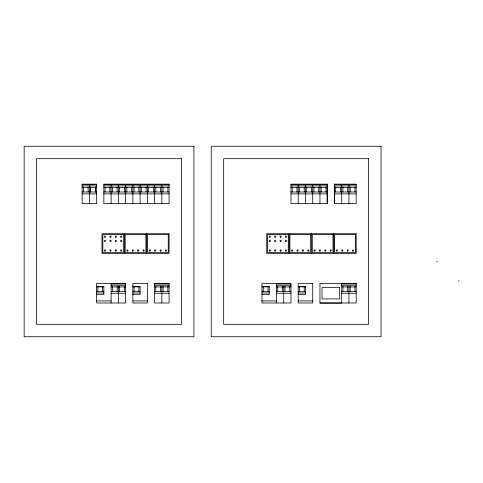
<?xml version="1.0" encoding="UTF-8"?>
<svg xmlns="http://www.w3.org/2000/svg" width="483" height="483" viewBox="0 0 483 483"><rect width="100%" height="100%" fill="white"/><g stroke="black" fill="none" stroke-linecap="round" stroke-linejoin="round"><path stroke-width="0.72" d="M90.611 186.939L90.611 191.993L90.611 187.096M95.374 186.939L95.374 191.993L95.374 187.096M327.202 203.609L327.202 184.15L290.971 184.15L290.971 203.609L327.202 203.609L327.202 184.15M334.447 203.609L334.447 184.15L356.188 184.15L356.188 203.609L334.447 203.609L334.447 184.15M82.122 184.554L96.618 184.554M103.863 184.554L169.08 184.554M290.971 184.554L327.202 184.554M334.447 184.554L356.188 184.554M82.122 185.883L96.618 185.883M103.863 185.883L169.08 185.883M290.971 185.883L327.202 185.883M334.447 185.883L356.188 185.883M82.122 187.549L96.618 187.549M103.863 187.549L169.08 187.549M290.971 187.549L327.202 187.549M334.447 187.549L356.188 187.549M82.122 191.993L96.618 191.993M103.863 191.993L169.08 191.993M290.971 191.993L327.202 191.993M334.447 191.993L356.188 191.993M82.122 193.882L96.618 193.882M103.863 193.882L169.08 193.882M290.971 193.882L327.202 193.882M334.447 193.882L356.188 193.882M436.487 261.78L437.314 261.78M341.698 283.533L356.188 283.533M111.108 283.938L125.604 283.938M154.59 283.938L169.08 283.938M276.475 283.938L290.971 283.938M341.698 283.938L356.188 283.938M111.108 285.266L125.604 285.266M154.59 285.266L169.08 285.266M276.475 285.266L290.971 285.266M341.698 285.266L356.188 285.266M96.618 286.437L103.863 286.437L103.863 294.449L96.618 294.449M132.849 286.437L140.094 286.437L140.094 294.449L132.849 294.449M261.985 286.437L269.23 286.437L269.23 294.449L261.985 294.449M298.216 286.437L305.461 286.437L305.461 294.449L298.216 294.449M96.618 286.866L103.863 286.866M132.849 286.866L140.094 286.866M261.985 286.866L269.23 286.866M298.216 286.866L305.461 286.866M111.108 286.932L125.604 286.932M154.59 286.932L169.08 286.932M276.475 286.932L290.971 286.932M341.698 286.932L356.188 286.932M96.618 291.309L103.863 291.309M132.849 291.309L140.094 291.309M261.985 291.309L269.23 291.309M298.216 291.309L305.461 291.309M111.108 291.376L125.604 291.376M154.59 291.376L169.08 291.376M276.475 291.376L290.971 291.376M341.698 291.376L356.188 291.376M96.618 292.976L103.863 292.976M132.849 292.976L140.094 292.976M261.985 292.976L269.23 292.976M298.216 292.976L305.461 292.976M111.108 293.259L125.604 293.259M154.59 293.259L169.08 293.259M276.475 293.259L290.971 293.259M341.698 293.259L356.188 293.259M96.618 300.921L111.108 300.921M132.849 300.921L147.345 300.921M261.985 300.921L276.475 300.921M298.216 300.921L312.712 300.921M319.957 302.992L356.188 302.992L356.188 283.424L319.957 283.424L319.957 303.064L341.698 303.064L341.698 283.424M458.85 280.587L458.85 281.42M354.945 186.939L354.945 191.993M354.945 286.322L354.945 291.376M350.187 186.939L350.187 191.993M350.187 286.322L350.187 291.376M348.943 184.409L348.943 203.609M348.943 286.479L348.943 302.992M347.7 186.939L347.7 191.993M347.7 286.322L347.7 291.376M342.936 186.939L342.936 191.993M342.936 286.322L342.936 291.376M341.698 184.409L341.698 203.609M340.455 186.939L340.455 191.993M335.691 186.939L335.691 191.993M333.831 233.736L333.831 253.376M325.959 186.939L325.959 191.993M321.201 186.939L321.201 191.993M319.957 184.409L319.957 203.609M318.714 186.939L318.714 191.993M313.95 186.939L313.95 191.993M312.712 184.409L312.712 203.609M311.469 186.939L311.469 191.993M311.469 233.736L311.469 253.376M306.705 186.939L306.705 191.993M305.461 184.409L305.461 203.609M304.224 186.939L304.224 191.993M304.224 286.866L304.224 291.291M299.46 186.939L299.46 191.993M299.46 286.866L299.46 291.291M298.216 184.409L298.216 203.609M296.973 186.939L296.973 191.993M292.215 186.939L292.215 191.993M289.728 286.322L289.728 291.376M289.106 233.736L289.106 253.376M284.964 286.322L284.964 291.376M283.726 286.479L283.726 302.992M282.483 286.322L282.483 291.376M277.719 286.322L277.719 291.376M276.475 283.533L276.475 302.992M267.987 286.866L267.987 291.291M263.229 286.866L263.229 291.291M167.843 186.939L167.843 191.993M167.843 286.322L167.843 291.376M163.079 186.939L163.079 191.993M163.079 286.322L163.079 291.376M161.835 184.409L161.835 203.609M161.835 286.479L161.835 302.992M160.591 186.939L160.591 191.993M160.591 286.322L160.591 291.376M155.834 186.939L155.834 191.993M155.834 286.322L155.834 291.376M154.59 184.409L154.59 203.609M153.346 186.939L153.346 191.993M148.583 186.939L148.583 191.993M147.345 184.409L147.345 203.609M146.723 233.736L146.723 253.376M146.101 186.939L146.101 191.993M141.338 186.939L141.338 191.993M140.094 184.409L140.094 203.609M138.856 186.939L138.856 191.993M138.856 286.866L138.856 291.291M134.093 186.939L134.093 191.993M134.093 286.866L134.093 291.291M132.849 184.409L132.849 203.609M131.605 186.939L131.605 191.993M126.842 186.939L126.842 191.993M125.604 184.409L125.604 203.609M124.36 186.939L124.36 191.993M124.36 233.736L124.36 253.376M124.36 286.322L124.36 291.376M119.597 186.939L119.597 191.993M119.597 286.322L119.597 291.376M118.353 184.409L118.353 203.609M118.353 286.479L118.353 302.992M117.115 186.939L117.115 191.993M117.115 286.322L117.115 291.376M112.352 186.939L112.352 191.993M112.352 286.322L112.352 291.376M111.108 184.409L111.108 203.609M111.108 283.533L111.108 302.992M109.864 186.939L109.864 191.993M105.107 186.939L105.107 191.993M102.619 286.866L102.619 291.291M97.856 286.866L97.856 291.291M89.367 184.409L89.367 203.609M88.129 186.939L88.129 191.993M83.366 186.939L83.366 191.993M193.931 146.258L24.15 146.258L24.15 336.742L193.931 336.742L193.931 146.258M381.033 146.258L211.258 146.258L211.258 336.742L381.033 336.742L381.033 146.258M181.505 158.684L36.575 158.684L36.575 324.316L181.505 324.316L181.505 158.684M368.614 158.684L223.677 158.684L223.677 324.316L368.614 324.316L368.614 158.684M96.618 184.15L82.122 184.15L82.122 203.609L96.618 203.609L96.618 184.15M169.08 184.15L103.863 184.15L103.863 203.609L169.08 203.609L169.08 184.15M169.08 233.736L101.998 233.736L101.998 253.376L169.08 253.376L169.08 233.736M356.188 233.736L266.749 233.736L266.749 253.376L356.188 253.376L356.188 233.736M123.533 234.563L102.825 234.563L102.825 252.549L123.533 252.549L123.533 234.563M145.89 234.563L125.188 234.563L125.188 252.549L145.89 252.549L145.89 234.563M168.253 234.563L147.55 234.563L147.55 252.549L168.253 252.549L168.253 234.563M288.279 234.563L267.576 234.563L267.576 252.549L288.279 252.549L288.279 234.563M310.641 234.563L289.933 234.563L289.933 252.549L310.641 252.549L310.641 234.563M332.998 234.563L312.296 234.563L312.296 252.549L332.998 252.549L332.998 234.563M355.361 234.563L334.659 234.563L334.659 252.549L355.361 252.549L355.361 234.563M125.604 283.533L96.618 283.533L96.618 302.992L125.604 302.992L125.604 283.533M147.345 283.533L132.849 283.533L132.849 302.992L147.345 302.992L147.345 283.533M169.08 283.533L154.59 283.533L154.59 302.992L169.08 302.992L169.08 283.533M290.971 283.533L261.985 283.533L261.985 302.992L290.971 302.992L290.971 283.533M312.712 283.533L298.216 283.533L298.216 302.992L312.712 302.992L312.712 283.533M339.627 287.566L322.028 287.566L322.028 298.923L339.627 298.923L339.627 287.566M110.178 241.313A0.622 0.622 0 0 0 111.108 240.776A0.622 0.622 0 0 0 110.178 240.238A0.622 0.622 0 0 0 110.178 241.313M104.793 241.313A0.622 0.622 0 0 0 105.729 240.776A0.622 0.622 0 0 0 104.793 240.238A0.622 0.622 0 0 0 104.793 241.313M115.564 241.313A0.622 0.622 0 0 0 116.494 240.776A0.622 0.622 0 0 0 115.564 240.238A0.622 0.622 0 0 0 115.564 241.313M120.943 241.313A0.622 0.622 0 0 0 121.873 240.776A0.622 0.622 0 0 0 120.943 240.238A0.622 0.622 0 0 0 120.943 241.313M120.943 237.171A0.622 0.622 0 0 0 121.873 236.634A0.622 0.622 0 0 0 120.943 236.096A0.622 0.622 0 0 0 120.943 237.171M115.564 237.171A0.622 0.622 0 0 0 116.494 236.634A0.622 0.622 0 0 0 115.564 236.096A0.622 0.622 0 0 0 115.564 237.171M110.178 237.171A0.622 0.622 0 0 0 111.108 236.634A0.622 0.622 0 0 0 110.178 236.096A0.622 0.622 0 0 0 110.178 237.171M104.793 237.171A0.622 0.622 0 0 0 105.729 236.634A0.622 0.622 0 0 0 104.793 236.096A0.622 0.622 0 0 0 104.793 237.171M120.943 251.015A0.622 0.622 0 0 0 121.873 250.478A0.622 0.622 0 0 0 120.943 249.94A0.622 0.622 0 0 0 120.943 251.015M115.564 251.015A0.622 0.622 0 0 0 116.494 250.478A0.622 0.622 0 0 0 115.564 249.94A0.622 0.622 0 0 0 115.564 251.015M110.178 251.015A0.622 0.622 0 0 0 111.108 250.478A0.622 0.622 0 0 0 110.178 249.94A0.622 0.622 0 0 0 110.178 251.015M104.793 251.015A0.622 0.622 0 0 0 105.729 250.478A0.622 0.622 0 0 0 104.793 249.94A0.622 0.622 0 0 0 104.793 251.015M165.663 251.015A0.622 0.622 0 0 0 166.599 250.478A0.622 0.622 0 0 0 165.663 249.94A0.622 0.622 0 0 0 165.663 251.015M160.284 251.015A0.622 0.622 0 0 0 161.213 250.478A0.622 0.622 0 0 0 160.284 249.94A0.622 0.622 0 0 0 160.284 251.015M154.898 251.015A0.622 0.622 0 0 0 155.834 250.478A0.622 0.622 0 0 0 154.898 249.94A0.622 0.622 0 0 0 154.898 251.015M149.519 251.015A0.622 0.622 0 0 0 150.448 250.478A0.622 0.622 0 0 0 149.519 249.94A0.622 0.622 0 0 0 149.519 251.015M143.306 251.015A0.622 0.622 0 0 0 144.236 250.478A0.622 0.622 0 0 0 143.306 249.94A0.622 0.622 0 0 0 143.306 251.015M137.921 251.015A0.622 0.622 0 0 0 138.856 250.478A0.622 0.622 0 0 0 137.921 249.94A0.622 0.622 0 0 0 137.921 251.015M132.541 251.015A0.622 0.622 0 0 0 133.471 250.478A0.622 0.622 0 0 0 132.541 249.94A0.622 0.622 0 0 0 132.541 251.015M127.156 251.015A0.622 0.622 0 0 0 128.086 250.478A0.622 0.622 0 0 0 127.156 249.94A0.622 0.622 0 0 0 127.156 251.015M308.051 251.015A0.622 0.622 0 0 0 308.981 250.478A0.622 0.622 0 0 0 308.051 249.94A0.622 0.622 0 0 0 308.051 251.015M302.666 251.015A0.622 0.622 0 0 0 303.602 250.478A0.622 0.622 0 0 0 302.666 249.94A0.622 0.622 0 0 0 302.666 251.015M297.286 251.015A0.622 0.622 0 0 0 298.216 250.478A0.622 0.622 0 0 0 297.286 249.94A0.622 0.622 0 0 0 297.286 251.015M291.901 251.015A0.622 0.622 0 0 0 292.831 250.478A0.622 0.622 0 0 0 291.901 249.94A0.622 0.622 0 0 0 291.901 251.015M330.414 251.015A0.622 0.622 0 0 0 331.344 250.478A0.622 0.622 0 0 0 330.414 249.94A0.622 0.622 0 0 0 330.414 251.015M325.029 251.015A0.622 0.622 0 0 0 325.959 250.478A0.622 0.622 0 0 0 325.029 249.94A0.622 0.622 0 0 0 325.029 251.015M319.643 251.015A0.622 0.622 0 0 0 320.579 250.478A0.622 0.622 0 0 0 319.643 249.94A0.622 0.622 0 0 0 319.643 251.015M314.264 251.015A0.622 0.622 0 0 0 315.194 250.478A0.622 0.622 0 0 0 314.264 249.94A0.622 0.622 0 0 0 314.264 251.015M274.924 241.313A0.622 0.622 0 0 0 275.853 240.776A0.622 0.622 0 0 0 274.924 240.238A0.622 0.622 0 0 0 274.924 241.313M269.538 241.313A0.622 0.622 0 0 0 270.474 240.776A0.622 0.622 0 0 0 269.538 240.238A0.622 0.622 0 0 0 269.538 241.313M280.309 241.313A0.622 0.622 0 0 0 281.239 240.776A0.622 0.622 0 0 0 280.309 240.238A0.622 0.622 0 0 0 280.309 241.313M285.688 241.313A0.622 0.622 0 0 0 286.624 240.776A0.622 0.622 0 0 0 285.688 240.238A0.622 0.622 0 0 0 285.688 241.313M285.688 237.171A0.622 0.622 0 0 0 286.624 236.634A0.622 0.622 0 0 0 285.688 236.096A0.622 0.622 0 0 0 285.688 237.171M280.309 237.171A0.622 0.622 0 0 0 281.239 236.634A0.622 0.622 0 0 0 280.309 236.096A0.622 0.622 0 0 0 280.309 237.171M274.924 237.171A0.622 0.622 0 0 0 275.853 236.634A0.622 0.622 0 0 0 274.924 236.096A0.622 0.622 0 0 0 274.924 237.171M269.538 237.171A0.622 0.622 0 0 0 270.474 236.634A0.622 0.622 0 0 0 269.538 236.096A0.622 0.622 0 0 0 269.538 237.171M285.688 251.015A0.622 0.622 0 0 0 286.624 250.478A0.622 0.622 0 0 0 285.688 249.94A0.622 0.622 0 0 0 285.688 251.015M280.309 251.015A0.622 0.622 0 0 0 281.239 250.478A0.622 0.622 0 0 0 280.309 249.94A0.622 0.622 0 0 0 280.309 251.015M274.924 251.015A0.622 0.622 0 0 0 275.853 250.478A0.622 0.622 0 0 0 274.924 249.94A0.622 0.622 0 0 0 274.924 251.015M269.538 251.015A0.622 0.622 0 0 0 270.474 250.478A0.622 0.622 0 0 0 269.538 249.94A0.622 0.622 0 0 0 269.538 251.015M352.771 251.015A0.622 0.622 0 0 0 353.707 250.478A0.622 0.622 0 0 0 352.771 249.94A0.622 0.622 0 0 0 352.771 251.015M347.392 251.015A0.622 0.622 0 0 0 348.321 250.478A0.622 0.622 0 0 0 347.392 249.94A0.622 0.622 0 0 0 347.392 251.015M342.006 251.015A0.622 0.622 0 0 0 342.936 250.478A0.622 0.622 0 0 0 342.006 249.94A0.622 0.622 0 0 0 342.006 251.015M336.627 251.015A0.622 0.622 0 0 0 337.557 250.478A0.622 0.622 0 0 0 336.627 249.94A0.622 0.622 0 0 0 336.627 251.015"/></g></svg>
